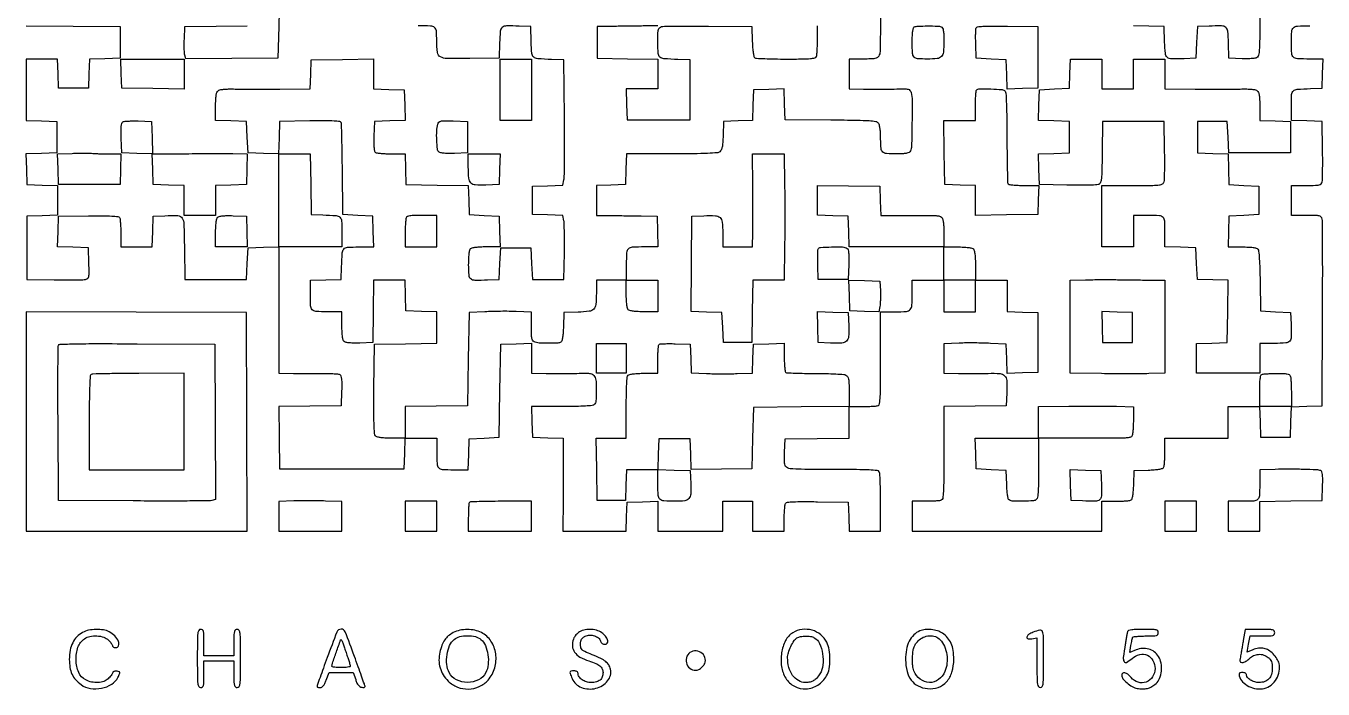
# Model space of a CAD drawing. Extents: x 156 to 936, y 95 to 969.
# Drawn here: x 156 to 936, y 95 to 494 of the extents above; entities that cross this region are included whole.
import ezdxf

# ---------------------------------------------------------------- set-up
doc = ezdxf.new("R2010")
doc.units = 0

msp = doc.modelspace()

# ---------------------------------------------------------------- linework, layer by layer
for points in [[(308.5, 512.5), (308, 493.5), (307.5, 474.5), (279.751893, 474.318367), (252.003786, 474.136734), (251.453275, 476.330144, -0.046914), (251.256219, 477.615312, -0.008094), (251.152196, 480.078905, -0.008746), (251.127445, 482.98405, -0.007721), (251.201382, 486.011777), (251.5, 493.5), (270.287232, 493.772202), (289.074464, 494.044404)], [(669.900168, 505.97429, -0.004097), (669.848569, 492.521778, -0.002446), (669.611588, 478.518059, -0.117939), (668.903628, 475.819928, -0.137339), (667.999885, 474.87735, -0.085956), (666.560998, 474.332516, -0.040652), (664.122326, 474.065109, -0.006989), (659.464816, 474), (651, 474), (651, 465), (651, 456), (659.75, 455.881396, 0.003011), (663.792526, 455.85095, 0.001641), (668.755058, 455.859753, 0.001635), (673.799992, 455.901758, 0.002597), (678.118282, 455.974268, -0.003895), (684.27899, 456.061715, -0.0532), (686.506531, 455.838447, -0.166746), (687.632014, 455.168916, -0.116634), (688.308067, 453.842873, -0.058763), (688.892129, 449.074106, -0.004108), (688.84165, 435.56694, -0.002478), (688.604044, 421.517306, -0.117925), (687.889059, 418.792704, -0.127222), (687.059359, 417.892168, -0.087347), (685.773263, 417.349961, -0.046247), (683.689277, 417.072629, -0.009968), (680.046604, 417, -0.013074), (673.460345, 417.172245, -0.169996), (671.226176, 418.08817, -0.195477), (670.210121, 420.144773, -0.018199), (670, 425.915859, 0.013154), (669.914836, 429.152471, 0.019951), (669.654776, 431.955621, 0.020854), (669.265429, 434.169225, 0.106106), (668.75, 435.301354, 0.193788), (667.164915, 436.271684, 0.024772), (663.119365, 436.746979, 0.012982), (655.952695, 437.044227, 0.001532), (640, 437.242484), (612.5, 437.5), (612.211984, 446.787023), (611.923969, 456.074046), (602.711984, 455.787023), (593.5, 455.5), (593.212982, 446.288393), (592.925964, 437.076786), (584.212982, 436.788393), (575.5, 436.5), (575.221755, 428, -0.00875), (575.006677, 423.721132, -0.032211), (574.649967, 421.036999, -0.053256), (574.105996, 419.29658, -0.129939), (573.280626, 418.25, -0.14319), (571.586902, 417.612197, -0.008131), (565.948995, 417.276703, -0.008542), (557.64108, 417.059886, -0.002252), (544.346396, 417), (517.075052, 417), (516.787526, 407.75), (516.5, 398.5), (507.75, 398.211067), (499, 397.922134), (499, 388.961067), (499, 380), (507.75, 379.893608, -0.000248), (511.784503, 379.842549, -0.000137), (516.720312, 379.776284, -0.000136), (521.727313, 379.706331, -0.000218), (526, 379.643608), (535.5, 379.5), (535.787526, 370.25), (536.075052, 361), (528.119313, 361, 0.011676), (520.578687, 360.823888, 0.180709), (518.23551, 359.821417, 0.191194), (517.190859, 357.550484, 0.01333), (517, 350.393011), (517, 341), (508, 341), (499, 341), (499, 333.19113, -0.021393), (498.710893, 326.437187, -0.172022), (497.445101, 323.649791, -0.172829), (494.709314, 322.289094, -0.021639), (488, 321.778245), (479.5, 321.5), (479.206033, 313.031844, -0.010674), (479.005667, 309.460658, -0.020911), (478.666992, 306.63313, -0.02067), (478.236162, 304.533237, -0.192561), (477.706033, 303.797157, -0.129551), (475.866154, 303.210824, -0.010011), (470.644524, 303.049855, -0.013912), (465.431055, 303.138633, -0.0543), (462.25, 303.630286, -0.119278), (460.998475, 304.312812, -0.151027), (460.330915, 305.440995, -0.053747), (460.053651, 307.610286, -0.004933), (460, 313.048011), (460, 321.86276), (450.75, 322.18138, 0.007), (446.521873, 322.267784, 0.004027), (441.426563, 322.25953, 0.004022), (436.307538, 322.168824, 0.006705), (432, 322), (422.5, 321.5), (422, 293.5), (421.5, 265.5), (402.75, 265.227935), (384, 264.955869), (384, 255.477935), (384, 246), (375.622445, 246, -0.009554), (371.708501, 246.074796, -0.026259), (368.95873, 246.324946, -0.035916), (367.069838, 246.73749, -0.148896), (366.105871, 247.372433, -0.1611), (365.549043, 248.794261, -0.005735), (365.297182, 254.738848, -0.007785), (365.169553, 263.077829, -0.002413), (365.233426, 275.622433), (365.5, 302.5), (384.25, 302.772065), (403, 303.044131), (403, 312.484539), (403, 321.924948), (393.75, 322.212474), (384.5, 322.5), (384.212474, 331.75), (383.924948, 341), (374.484539, 341), (365.044131, 341), (364.772065, 322.25), (364.5, 303.5), (356.655204, 303.206229, -0.01153), (353.264652, 303.157498, -0.021342), (350.514748, 303.298867, -0.023545), (348.431833, 303.594776, -0.126804), (347.405204, 304.078674, -0.145524), (346.748928, 305.060853, -0.03848), (346.326735, 306.921657, -0.027148), (346.0746, 309.657348, -0.009406), (346, 313.622445), (346, 322), (337.106989, 322, -0.014732), (330.350994, 322.199102, -0.19511), (328.143776, 323.249844, -0.175559), (327.171283, 325.592092, -0.011491), (327, 333.044262), (327, 340.924948), (336.25, 341.212474), (345.5, 341.5), (345.75303, 349, -0.00842), (346.176507, 357.367945, -0.161913), (347.149792, 359.746245, -0.20356), (349.28527, 360.803416, -0.014513), (356.056578, 361), (365.075052, 361), (364.787526, 370.25), (364.5, 379.5), (355.5, 380), (346.5, 380.5), (346.247833, 407.5, 0.001603), (346.116847, 417.940755, 0.002492), (345.930169, 426.94259, 0.000725), (345.71762, 434.763991, 0.082361), (345.520528, 435.772646, 0.281055), (344.685442, 436.428156, 0.016062), (341.287908, 436.719045, 0.014005), (335.961481, 436.853729, 0.003048), (326.772695, 436.772646), (308.5, 436.5), (308.213341, 426.712959), (307.926682, 416.925919), (298.713341, 417.212959), (289.5, 417.5), (289, 427), (288.5, 436.5), (279.25, 436.787526), (270, 437.075052), (270, 445.415081, -0.009183), (270.074326, 449.461633, -0.02907), (270.330886, 452.158273, -0.04395), (270.773872, 453.962049, -0.138222), (271.47458, 454.978903, -0.125079), (272.589189, 455.508902, -0.024523), (274.802749, 455.834299, -0.020936), (277.814653, 456.000288, -0.00977), (281.72458, 455.975462, 0.004257), (286.301131, 455.895935, 0.001277), (293.271721, 455.851957, 0.00128), (301.095254, 455.8426, 0.001387), (308.711067, 455.874114), (326.922134, 456), (327.211067, 464.75), (327.5, 473.5), (346.25, 473.772065), (365, 474.044131), (365, 465.059591), (365, 456.075052), (374.25, 455.787526), (383.5, 455.5), (383.787023, 446.288016), (384.074046, 437.076031), (374.787023, 436.788016), (365.5, 436.5), (365.208654, 427.58457, 0.007874), (365.136581, 423.325344, 0.025891), (365.278743, 420.518036, 0.03736), (365.608404, 418.675579, 0.190691), (366.208654, 417.849883, 0.110303), (367.105622, 417.526902, 0.00958), (369.533081, 417.266784, 0.012233), (372.472868, 417.080964, 0.009199), (375.712474, 417.015313), (383.924948, 417), (384.212474, 407.75), (384.5, 398.5), (403.211387, 398.228077), (421.922774, 397.956153), (422.211387, 389.228077), (422.5, 380.5), (431.5, 380), (440.5, 379.5), (440.787526, 370.25), (441.075052, 361), (432.737526, 361, 0.01101), (429.190499, 360.921884, 0.020283), (426.315021, 360.678036, 0.021051), (424.141321, 360.311042, 0.145015), (423.2, 359.8, 0.144765), (422.689713, 358.86117, 0.021112), (422.322455, 356.697258, 0.020356), (422.078287, 353.838136, 0.011122), (422, 350.319052, 0.019851), (422.245842, 344.129415, 0.208391), (423.41302, 341.942745, 0.16774), (425.947407, 341.054179, 0.01198), (433.520917, 341.199088), (440.5, 341.5), (441, 351), (441.5, 360.5), (450.5, 360.5), (459.5, 360.5), (460, 351), (460.5, 341.5), (470, 341.5), (479.5, 341.5), (479.762045, 357.5, 0.003464), (479.822157, 363.862036, 0.004382), (479.785431, 369.743813, 0.003486), (479.677109, 374.671207, 0.035192), (479.473677, 376.712982), (478.923263, 379.925964), (469.711632, 380.212982), (460.5, 380.5), (460.5, 389), (460.5, 397.5), (469.711632, 397.787018), (478.923263, 398.074036), (479.505226, 401.287018, 0.041731), (479.729252, 403.619008, 0.001178), (479.829995, 413.690562, 0.002395), (479.863852, 425.54778, 0.001644), (479.793595, 439), (479.5, 473.5), (472, 473.75303, -0.008759), (463.707095, 474.178354, -0.161813), (461.306759, 475.163917, -0.19589), (460.195412, 477.333109, -0.013873), (459.787398, 484.259666), (459.5, 493.5), (452.520917, 493.800912, 0.012739), (444.942653, 493.934395, 0.177046), (442.421808, 492.990355, 0.194277), (441.223546, 490.678762, 0.015844), (440.787398, 483.740334), (440.5, 474.5), (423, 474.287243, -0.005779), (409.186105, 474.278978, -0.121607), (405.229471, 475.30187, -0.243342), (403.432816, 477.937201, -0.030252), (403, 485.084141, 0.01951), (402.773137, 490.895929, 0.206684), (401.690729, 492.946625, 0.160069), (399.3113, 493.842426, 0.010656), (391.918213, 494)], [(897.955938, 499.590857, -0.003363), (898, 493.040657, -0.00346), (897.940363, 484.422829, -0.01606), (897.711725, 479.451262, -0.023285), (897.321155, 476.333764, -0.178582), (896.594796, 475.078674, -0.126804), (895.568167, 474.594776, -0.023545), (893.485252, 474.298867, -0.021342), (890.735348, 474.157498, -0.01153), (887.344796, 474.206229), (879.5, 474.5), (879.212602, 483.740334, 0.015844), (878.776454, 490.678762, 0.194277), (877.578192, 492.990355, 0.177046), (875.057347, 493.934395, 0.012739), (867.479083, 493.800912), (860.5, 493.5), (860, 484), (859.5, 474.5), (852.520917, 474.199088, -0.012739), (844.942653, 474.065605, -0.177046), (842.421808, 475.009645, -0.194277), (841.223546, 477.321238, -0.015844), (840.787398, 484.259666), (840.5, 493.5), (831.25, 493.787526), (822, 494.075052)], [(155.968906, 494.031199), (184.234453, 493.7656), (212.5, 493.5), (212.5, 484), (212.5, 474.5), (203.288393, 474.212982), (194.076786, 473.925964), (193.788393, 465.212982), (193.5, 456.5), (184.5, 456.5), (175.5, 456.5), (175.211067, 465.25), (174.922134, 474), (165.461067, 474), (156, 474), (156, 455.537526), (156, 437.075052), (165.25, 436.787526), (174.5, 436.5), (174.5, 427), (174.5, 417.5), (165.212977, 417.211984), (155.925954, 416.923969), (156.212977, 407.711984), (156.5, 398.5), (165.75, 398.212474), (175, 397.924948), (175, 389), (175, 380.075052), (165.75, 379.787526), (156.5, 379.5), (156.5, 360.5), (156.5, 341.5), (173, 341.233386, 0.003267), (179.486999, 341.170954, 0.004477), (185.324975, 341.205181, 0.002936), (190.219748, 341.30646, 0.051887), (191.78715, 341.511762, 0.118397), (193.070995, 342.163295, 0.167412), (193.7179, 343.257993, 0.054191), (193.921037, 345.419345, 0.004141), (193.78715, 351.278376), (193.5, 360.5), (184.212977, 360.788016), (174.925954, 361.076031), (175.212977, 370.288016), (175.5, 379.5), (193.471635, 379.700404, -0.00349), (202.066851, 379.736243, -0.012629), (207.535465, 379.582705, -0.012092), (211.243763, 379.294705, -0.229632), (212.206323, 378.700404, -0.112816), (212.507761, 377.852426, -0.008672), (212.749726, 375.429181, -0.011541), (212.923184, 372.497473, -0.00854), (212.984687, 369.25), (213, 361), (222.462474, 361), (231.924948, 361), (232.212474, 370.25), (232.5, 379.5), (239.479083, 379.800912, -0.020449), (247.375868, 379.818265, -0.253026), (249.874462, 378.339682, -0.128108), (250.893739, 374.873171, -0.004158), (251.227984, 360.236474), (251.5, 341.5), (270, 341.5), (288.5, 341.5), (289, 351), (289.5, 360.5), (298.75, 360.787526), (308, 361.075052), (308, 323.037526), (308, 285), (316.75, 284.877856, 0.002545), (320.750441, 284.842374, 0.001461), (325.573438, 284.838237, 0.00146), (330.420176, 284.862393, 0.002435), (334.5, 284.914506, -0.009201), (338.041398, 284.911813, -0.012489), (341.235583, 284.770733, -0.009454), (343.871408, 284.538117, -0.12225), (344.791346, 284.20208, -0.184206), (345.390058, 283.350816, -0.036716), (345.719975, 281.487313, -0.025673), (345.862563, 278.665782, -0.007957), (345.791346, 274.41543), (345.5, 265.5), (326.728016, 265.227854), (307.956032, 264.955708), (308.228016, 246.227854), (308.5, 227.5), (346, 227.5), (383.5, 227.5), (383.787526, 236.75), (384.075052, 246), (393.537526, 246), (403, 246), (403, 238.081787, 0.011384), (403.170318, 230.602344, 0.174757), (404.139748, 228.254332, 0.195866), (406.341871, 227.20038, 0.014889), (413.069463, 227), (421.924948, 227), (422.212474, 236.25), (422.5, 245.5), (431.5, 246), (440.5, 246.5), (441, 274.5), (441.5, 302.5), (450.75, 302.787526), (460, 303.075052), (460, 294.037526), (460, 285), (468.75, 284.881396, 0.003027), (472.795634, 284.851055, 0.001644), (477.768566, 284.860216, 0.001637), (482.828258, 284.902736, 0.002591), (487.164267, 284.975847, -0.004947), (492.91022, 285.045651, -0.042418), (495.470048, 284.8339, -0.105963), (496.919805, 284.25744, -0.123067), (497.914267, 283.160193, -0.105733), (498.791865, 280.116446, -0.019195), (498.978899, 274.208462, -0.015801), (498.751825, 268.288247, -0.180798), (497.8, 266.2, -0.171775), (496.578973, 265.617435, -0.0109), (492.562402, 265.28272, -0.01162), (486.814006, 265.06357, -0.003717), (478.262474, 265), (459.924948, 265), (460.212474, 255.75), (460.5, 246.5), (469.75, 246.212474), (479, 245.924948), (479.104921, 237.212474, -0.002637), (479.136096, 232.606405, -0.000738), (479.136226, 225.404602, -0.000744), (479.112224, 217.258948, -0.000783), (479.064156, 209.25), (478.91847, 190), (497.920302, 190), (516.922134, 190), (517.211067, 198.75), (517.5, 207.5), (526.75, 207.787526), (536, 208.075052), (536, 199.037526), (536, 190), (555.5, 190), (575, 190), (575, 199), (575, 208), (584, 208), (593, 208), (593, 199), (593, 190), (602.5, 190), (612, 190), (612.015313, 197.75, -0.009606), (612.080176, 200.811093, -0.012651), (612.263497, 203.597452, -0.010132), (612.520454, 205.897394, -0.108925), (612.838694, 206.773242, -0.226527), (613.873481, 207.421641, -0.01557), (617.410177, 207.716146, -0.013555), (622.874845, 207.85189, -0.003139), (632.073381, 207.773242), (650.5, 207.5), (650.788933, 198.75), (651.077866, 190), (660.538933, 190), (670, 190), (669.984687, 207.25, 0.004518), (669.918139, 213.955863, 0.006728), (669.727958, 219.820652, 0.003257), (669.467952, 224.779363, 0.127227), (669.132219, 225.820305, 0.23355), (667.964269, 226.531301, 0.01043), (663.115111, 226.857158, 0.010182), (655.564957, 227.052566, 0.002031), (642.078391, 227.072125, -0.002936), (630.826727, 227.108806, -0.006459), (622.227037, 227.298459, -0.004145), (615.588313, 227.585814, -0.110408), (613.891327, 228.05816, -0.116988), (612.848096, 228.981137, -0.108872), (612.296297, 230.298453, -0.047384), (612.103737, 232.555997, -0.006429), (612.210468, 237.306341), (612.5, 245.5), (631.75, 245.771593), (651, 246.043186), (651, 255.521593), (651, 265), (658.918213, 265, 0.00705), (662.066073, 265.044385, 0.008902), (664.9751, 265.178303, 0.007317), (667.400281, 265.368926, 0.06844), (668.418213, 265.606989, 0.273), (669.33094, 266.7558, 0.020733), (669.730382, 270.864913, 0.01238), (669.952559, 278.102837, 0.001482), (670, 294.106989), (670, 322), (678.883369, 322, 0.016759), (685.553316, 322.223622, 0.201044), (687.807493, 323.351215, 0.167696), (688.798822, 325.848592, 0.010923), (688.986345, 333.75), (689, 341), (698.5, 341), (708, 341), (708, 331.5), (708, 322), (717.5, 322), (727, 322), (727, 331.5), (727, 341), (736.5, 341), (746, 341), (746, 331.537526), (746, 322.075052), (755.25, 321.787526), (764.5, 321.5), (764.5, 303.5), (764.5, 285.5), (755.289473, 285.212997), (746.078945, 284.925993), (745.789473, 293.712997), (745.5, 302.5), (736, 303, 0.006938), (731.692458, 303.166817, 0.004162), (726.573437, 303.251332, 0.004166), (721.478137, 303.250578, 0.007241), (717.25, 303.15347), (708, 302.806941), (708, 293.90347), (708, 285), (716.75, 284.877856, 0.003081), (720.761632, 284.846577, 0.001745), (725.621493, 284.855586, 0.001741), (730.520626, 284.898823, 0.002865), (734.663595, 284.973564, -0.021345), (741.781619, 284.838912, -0.189825), (744.56881, 283.537683, -0.181798), (745.785214, 280.653825, -0.019299), (745.79184, 273.237562), (745.5, 265.5), (726.75, 265.227935), (708, 264.955869), (708, 237.084924, -0.001484), (707.952553, 221.093957, -0.012389), (707.730367, 213.86142, -0.020757), (707.33086, 209.755534, -0.272963), (706.418213, 208.606989, -0.06844), (705.400281, 208.368926, -0.007317), (702.9751, 208.178303, -0.008902), (700.066073, 208.044385, -0.00705), (696.918213, 208), (689, 208), (689, 199), (689, 190), (746, 190), (803, 190), (803, 199), (803, 208), (811.25, 208.015313, 0.008579), (814.497876, 208.077072, 0.011582), (817.430835, 208.251296, 0.008725), (819.854929, 208.494381, 0.112667), (820.706033, 208.797157, 0.192561), (821.236162, 209.533237, 0.02067), (821.666992, 211.63313, 0.020911), (822.005667, 214.460658, 0.010674), (822.206033, 218.031844), (822.5, 226.5), (830.968156, 226.793967, 0.010674), (834.539342, 226.994333, 0.020911), (837.36687, 227.333008, 0.02067), (839.466763, 227.763838, 0.192561), (840.202843, 228.293967, 0.112667), (840.505619, 229.145071, 0.008725), (840.748704, 231.569165, 0.011582), (840.922928, 234.502124, 0.008579), (840.984687, 237.75), (841, 246), (860, 246), (879, 246), (879, 255.5), (879, 265), (888.462474, 265), (897.924948, 265), (898.212474, 255.75), (898.5, 246.5), (907.5, 246.5), (916.5, 246.5), (916.787036, 255.712964), (917.074071, 264.925929), (926.287036, 265.212964), (935.5, 265.5), (935.776118, 320.5, 0.000946), (935.842591, 341.744487, 0.001484), (935.810983, 360.004687, 0.000367), (935.724204, 375.978155, 0.057952), (935.507066, 377.75, 0.122612), (934.851516, 379.003912, 0.154493), (933.732866, 379.672192, 0.053324), (931.54856, 379.947535, 0.004712), (925.980948, 380), (917, 380), (917, 389), (917, 398), (925.980948, 398, 0.004723), (931.546285, 398.052569, 0.05326), (933.733241, 398.32806, 0.153853), (934.855448, 398.996239, 0.122337), (935.516124, 400.25, 0.054093), (935.724896, 401.805286, 0.002845), (935.823778, 406.832812, 0.00446), (935.854068, 412.824029, 0.003227), (935.785177, 419.5), (935.5, 436.5), (926.25, 436.787526), (917, 437.075052), (917, 446.018474, -0.014194), (917.190094, 452.713321, -0.199365), (918.215838, 454.834916, -0.165063), (920.527107, 455.811311, -0.009054), (928.5, 456.245668), (935.5, 456.5), (935.788933, 465.25), (936.077866, 474), (928.12072, 474, -0.011255), (920.614992, 474.168976, -0.173553), (918.260316, 475.133305, -0.196937), (917.202336, 477.326211, -0.015155), (917, 484, -0.015139), (917.202091, 490.673146, -0.196758), (918.259008, 492.866152, -0.173711), (920.611431, 493.830791, -0.011291), (928.103853, 494)], [(536, 494), (527.25, 493.893608, 0.000248), (523.215497, 493.842549, 0.000137), (518.279688, 493.776284, 0.000136), (513.272687, 493.706331, 0.000218), (509, 493.643608), (499.5, 493.5), (499.5, 484), (499.5, 474.5), (517.75, 474.227441), (536, 473.954883), (536, 464.977441), (536, 456), (526.462474, 456), (516.924948, 456), (517.212474, 446.75), (517.5, 437.5), (536.5, 437.5), (555.5, 437.5), (555.5, 455.5), (555.5, 473.5), (548, 473.75303, -0.008392), (539.636001, 474.175847, -0.161243), (537.256212, 475.145813, -0.204075), (536.197753, 477.274611, -0.014699), (536, 484, -0.004734), (536.052579, 489.553122, -0.053385), (536.328113, 491.735229, -0.15421), (536.996323, 492.854329, -0.122279), (538.25, 493.512042, -0.056207), (539.906145, 493.724368, -0.001423), (547.476562, 493.818011, -0.003026), (556.374192, 493.848897, -0.002057), (566.5, 493.781094), (592.5, 493.5), (592.792098, 484.532999, 0.009786), (592.991711, 480.707636, 0.020298), (593.326695, 477.737125, 0.020215), (593.75425, 475.552989, 0.195149), (594.292098, 474.798312, 0.129167), (595.258093, 474.489685, 0.002704), (600.327813, 474.251635, 0.006108), (606.294349, 474.076782, 0.004054), (613.143011, 474.015313, 0.002601), (623.032352, 474.058175, 0.019024), (627.762807, 474.283422, 0.038231), (630.408688, 474.715975, 0.246285), (631.393011, 475.581787, 0.069754), (631.631434, 476.613421, 0.006804), (631.821697, 479.171775, 0.008515), (631.955643, 482.242372, 0.006641), (632, 485.581787), (632, 494)]]:
    msp.add_lwpolyline(points, format="xyb")
for points in [[(706.418213, 493.393011, -0.187357), (707.210871, 492.673841, -0.072351), (707.684529, 491.240199, -0.036286), (707.935508, 488.790701, -0.007391), (708, 484.428195, -0.021007), (707.734816, 478.11911, -0.169857), (706.569753, 475.513823, -0.180922), (704.073611, 474.290121, -0.024464), (698.147529, 474, -0.017119), (692.19278, 474.203943, -0.192993), (690.10565, 475.211547, -0.173357), (689.175063, 477.434699, -0.013282), (689, 484.023655, -0.008406), (689.0681, 488.073816, -0.024951), (689.299786, 490.841487, -0.032381), (689.66943, 492.682516, -0.2353), (690.25, 493.337719, -0.087965), (692.448695, 493.801874, -0.007288), (698.311475, 493.907393, -0.007415), (704.167873, 493.84057, -0.085248)], [(764.5, 475), (764.5, 456.5), (755.289473, 456.212997), (746.078945, 455.925993), (745.789473, 464.712997), (745.5, 473.5), (736.5, 474), (727.5, 474.5), (727.206869, 482.916411, -0.006227), (727.132565, 486.238905, -0.00829), (727.152723, 489.258895, -0.006138), (727.24217, 491.775272, -0.079819), (727.434174, 492.689057, -0.271907), (728.328954, 493.402932, -0.021213), (731.49394, 493.720537, -0.015289), (736.684364, 493.860811, -0.002841), (746.227305, 493.772646), (764.5, 493.5)], [(803, 465), (803, 456), (812.5, 456), (822, 456), (822, 465), (822, 474), (831.5, 474), (841, 474), (841, 465), (841, 456), (859.25, 455.874114, 0.001384), (866.88072, 455.8426, 0.001278), (874.716842, 455.851957, 0.001275), (881.696756, 455.895928, 0.00426), (886.27542, 455.975462, -0.00977), (890.185347, 456.000288, -0.020936), (893.197251, 455.834299, -0.024523), (895.410811, 455.508902, -0.125079), (896.52542, 454.978903, -0.138222), (897.226128, 453.962049, -0.04395), (897.669114, 452.158273, -0.02907), (897.925674, 449.461633, -0.009183), (898, 445.415081), (898, 437.075052), (907.25, 436.787526), (916.5, 436.5), (916.5, 427), (916.5, 417.5), (898, 417.5), (879.5, 417.5), (879, 427), (878.5, 436.5), (869.5, 436.5), (860.5, 436.5), (860.5, 427), (860.5, 417.5), (869.712964, 417.212964), (878.925929, 416.925929), (879.212964, 407.712964), (879.5, 398.5), (888.5, 398), (897.5, 397.5), (897.5, 389), (897.5, 380.5), (888.5, 380), (879.5, 379.5), (879.212474, 370.25), (878.924948, 361), (887.340029, 361, -0.009724), (891.194287, 360.925039, -0.024846), (893.975643, 360.678033, -0.032057), (895.916721, 360.279807, -0.154111), (896.853763, 359.676204, -0.150078), (897.347971, 358.490107, -0.006421), (897.732439, 353.9248, -0.009449), (898.041483, 348.018538, -0.004527), (898.226208, 340.426204), (898.5, 322.5), (907.5, 322), (916.5, 321.5), (916.800912, 314.520917, -0.012322), (916.941866, 306.88044, -0.176722), (916.009281, 304.372662, -0.202101), (913.732324, 303.227183, -0.01682), (906.980948, 303), (898, 303), (898, 294), (898, 285), (879, 285), (860, 285), (860, 293.962474), (860, 302.924948), (869.25, 303.212474), (878.5, 303.5), (878.771926, 322.212184), (879.043852, 340.924368), (869.771926, 341.212184), (860.5, 341.5), (860, 351), (859.5, 360.5), (850.25, 360.787526), (841, 361.075052), (841, 368.955738, 0.011491), (840.828717, 376.407908, 0.175559), (839.856224, 378.750156, 0.19511), (837.649006, 379.800898, 0.014732), (830.893011, 380), (822, 380), (822, 370.5), (822, 361), (812.5, 361), (803, 361), (803, 379.5), (803, 398), (821.480948, 398, 0.001626), (833.673597, 398.039653, 0.027795), (837.667801, 398.287934, 0.10864), (839.563522, 398.945937, 0.197188), (840.516124, 400.25, 0.054093), (840.724896, 401.805286, 0.002845), (840.823778, 406.832812, 0.00446), (840.854068, 412.824029, 0.003227), (840.785177, 419.5), (840.5, 436.5), (822, 436.5), (803.5, 436.5), (803.227984, 417.763526, -0.001671), (803.00939, 405.524709, -0.026934), (802.699859, 401.408472, -0.101329), (802.024713, 399.44304, -0.201755), (800.727984, 398.478011, -0.054003), (799.193235, 398.271561, -0.002936), (794.307595, 398.17412, -0.004544), (788.482771, 398.145095, -0.003299), (782, 398.214485), (765.5, 398.5), (765.212977, 407.711984), (764.925954, 416.923969), (774.212977, 417.211984), (783.5, 417.5), (783.5, 427), (783.5, 436.5), (774.212977, 436.788016), (764.925954, 437.076031), (765.212977, 446.288016), (765.5, 455.5), (774.5, 456), (783.5, 456.5), (783.788933, 465.25), (784.077866, 474), (793.538933, 474), (803, 474)], [(744.823282, 454.712932, -0.160838), (745.322133, 453.441059, -0.003716), (745.632471, 446.8989, -0.006761), (745.859053, 438.333329, -0.002714), (745.946891, 426.615557, 0.001939), (746.008393, 416.273196, 0.003075), (746.149913, 407.415631, 0.000723), (746.33259, 399.667262, 0.132914), (746.560181, 398.902625, 0.225571), (747.11562, 398.543852, 0.008859), (749.592015, 398.265146, 0.014201), (752.616296, 398.065387, 0.009389), (756.09795, 398), (765.077866, 398), (764.788933, 389.25), (764.5, 380.5), (745.75, 380.227935), (727, 379.955869), (727, 388.940409), (727, 397.924948), (717.75, 398.212474), (708.5, 398.5), (708.228407, 417.75), (707.956814, 437), (717.478407, 437), (727, 437), (727, 445.833333, -0.007039), (727.048334, 449.266524, -0.010477), (727.195833, 452.267708, -0.005871), (727.400808, 454.76784, -0.174709), (727.666667, 455.333333, -0.197884), (729.543542, 456.115116, -0.010026), (736.298913, 456.006387, -0.009889), (743.051415, 455.628382, -0.203328)], [(421.5, 427), (421.5, 417.5), (413.655204, 417.206229, -0.01153), (410.264652, 417.157498, -0.021342), (407.514748, 417.298867, -0.023545), (405.431833, 417.594776, -0.126804), (404.405204, 418.078674, -0.194107), (403.439925, 419.868396, -0.016355), (403.020493, 425.202308, -0.022519), (403.016409, 430.743702, -0.054415), (403.639985, 434.78709, -0.110763), (404.30988, 436.066437, -0.165116), (405.383551, 436.710791, -0.057007), (407.450552, 436.916833, -0.004686), (412.876331, 436.78709), (421.5, 436.5)], [(231.786519, 426.724571), (232.073037, 416.949142), (251.786519, 417.081529, -0.000744), (259.97841, 417.124356, -0.000712), (268.290501, 417.143609, -0.000705), (275.626217, 417.139816, -0.002561), (280.287526, 417.106959), (289.075052, 417), (288.787526, 407.75), (288.5, 398.5), (279.25, 398.212474), (270, 397.924948), (270, 388.962474), (270, 380), (260.5, 380), (251, 380), (251, 388.962474), (251, 397.924948), (241.75, 398.212474), (232.5, 398.5), (232.212964, 407.712964), (231.925929, 416.925929), (222.712964, 417.212964), (213.5, 417.5), (213.208654, 426.41543, -0.007907), (213.136929, 430.671034, -0.025802), (213.279264, 433.484125, -0.037095), (213.609026, 435.335147, -0.188025), (214.208654, 436.171233, -0.118243), (215.102893, 436.489093, -0.010825), (217.470667, 436.689604, -0.013517), (220.341797, 436.792435, -0.010183), (223.5, 436.755803), (231.5, 436.5)], [(205.662526, 417), (213.075052, 417), (212.787526, 407.75), (212.5, 398.5), (194, 398.5), (175.5, 398.5), (175.212997, 407.710527), (174.925993, 416.921055), (183.712997, 417.287628, -0.004583), (187.28793, 417.403954, -0.004994), (190.763349, 417.450435, -0.004698), (193.738462, 417.432552, -0.024475), (195.375, 417.327101, 0.01648), (196.949077, 417.200383, 0.003897), (199.582898, 417.096086, 0.004007), (202.613786, 417.024022, 0.00394)], [(327.227441, 398.75), (327.5, 380.5), (334.5, 380.245668, -0.009074), (342.47539, 379.810854, -0.165509), (344.785755, 378.832254, -0.199016), (345.810651, 376.706186, -0.014075), (346, 369.980948), (346, 361), (327, 361), (308, 361), (308, 389), (308, 417), (317.477441, 417), (326.954883, 417)], [(440.787526, 407.75), (440.5, 398.5), (432.520365, 398.203802, -0.024754), (426.179672, 398.2824, -0.188489), (423.521953, 399.515788, -0.172538), (422.277182, 402.288424, -0.02007), (422, 409.19113), (422, 417), (431.537526, 417), (441.075052, 417)], [(612.227935, 398.75, -0.002482), (612.311567, 390.339509, -0.001369), (612.334609, 380.059375, -0.001365), (612.300968, 369.63684, -0.002193), (612.209033, 360.75), (611.918065, 341), (602.481098, 341), (593.044131, 341), (592.772065, 322.25), (592.5, 303.5), (584, 303.5), (575.5, 303.5), (575, 312.5), (574.5, 321.5), (565.234727, 321.787728), (555.969453, 322.075456), (556.234727, 350.787728), (556.5, 379.5), (563.734468, 379.793496, -0.020779), (570.581767, 379.786611, -0.176675), (573.376493, 378.630306, -0.185863), (574.694661, 375.977918, -0.023427), (575, 369.464816), (575, 361), (584, 361), (593, 361), (593.092739, 369.75, 0.002168), (593.121685, 374.371542, 0.00061), (593.126798, 381.584375, 0.000615), (593.112617, 389.738298, 0.000648), (593.078456, 397.75), (592.971434, 417), (602.463652, 417), (611.955869, 417)], [(669.788933, 388.75), (670.077866, 380), (679.288933, 379.870157, 0.003052), (683.416999, 379.837167, 0.001939), (688.224707, 379.846738, 0.001947), (692.943468, 379.892807, 0.003608), (696.773899, 379.972767, -0.010616), (700.438923, 379.997894, -0.021773), (703.305616, 379.831682, -0.025449), (705.431009, 379.505367, -0.122988), (706.523899, 378.980166, -0.138286), (707.226118, 377.960844, -0.044001), (707.669393, 376.153143, -0.029027), (707.925823, 373.447304, -0.009112), (708, 369.377555), (708, 361), (716.3, 361, -0.011084), (719.828493, 360.92177, -0.020332), (722.693122, 360.677711, -0.021091), (724.860329, 360.310542, -0.144849), (725.8, 359.8, -0.147006), (726.316915, 358.838945, -0.020534), (726.681818, 356.584848, -0.019692), (726.923212, 353.57572, -0.010168), (727, 349.8), (727, 341), (717.5, 341), (708, 341), (708, 351), (708, 361), (679.537526, 361), (651.075052, 361), (650.787526, 370.25), (650.5, 379.5), (641.25, 379.787526), (632, 380.075052), (632, 389.059591), (632, 398.044131), (650.75, 397.772065), (669.5, 397.5)], [(288.787526, 370.25), (289.075052, 361), (279.537526, 361), (270, 361), (270, 369.3, -0.010869), (270.078193, 372.896692, -0.021373), (270.324495, 375.746533, -0.023516), (270.70151, 377.866807, -0.141534), (271.236619, 378.836619, -0.141627), (272.215618, 379.376564, -0.030081), (274.156875, 379.694801, -0.024175), (276.863904, 379.841129, -0.010354), (280.486619, 379.786619), (288.5, 379.5)], [(384.606989, 378.418213, 0.06844), (384.368926, 377.400281, 0.007317), (384.178303, 374.9751, 0.008902), (384.044385, 372.066073, 0.00705), (384, 368.918213), (384, 361), (393.5, 361), (403, 361), (403, 370.5), (403, 380), (394.106989, 380, 0.00673), (389.428287, 379.937024, 0.034532), (386.845898, 379.688469, 0.06988), (385.346128, 379.217093, 0.192406)], [(649.791346, 360.150117, -0.190691), (650.391596, 359.324421, -0.03736), (650.721257, 357.481964, -0.025891), (650.863419, 354.674656, -0.007874), (650.791346, 350.41543), (650.5, 341.5), (641.5, 341.5), (632.5, 341.5), (632.206869, 349.916411, -0.006125), (632.131923, 353.23728, -0.008183), (632.150171, 356.252242, -0.006003), (632.236697, 358.764851, -0.080166), (632.425484, 359.666411, -0.29114), (633.791177, 360.678504, -0.010827), (640.480552, 361.009896, -0.015086), (647.050755, 360.994635, -0.134007)], [(536, 331.5), (536, 322), (527.7, 322, -0.011084), (524.171507, 322.07823, -0.020332), (521.306878, 322.322289, -0.021091), (519.139671, 322.689458, -0.144849), (518.2, 323.2, -0.144849), (517.689458, 324.139671, -0.021091), (517.322289, 326.306878, -0.020332), (517.07823, 329.171507, -0.011084), (517, 332.7), (517, 341), (526.5, 341), (536, 341)], [(669.810818, 334.5, -0.011303), (669.884835, 331.961733, -0.009776), (669.850179, 329.296601, -0.009883), (669.72375, 326.882321, -0.028085), (669.508344, 325.211832), (668.895053, 321.923665), (660.197527, 322.211832), (651.5, 322.5), (651.211971, 331.788029), (650.923942, 341.076058), (660.211971, 340.788029), (669.5, 340.5)], [(831.75, 341.063793), (841, 341), (841, 313.036212), (841, 285.072424), (831.25, 284.786212, -0.005573), (826.247186, 284.695144, -0.001813), (818.85625, 284.669796, -0.001807), (810.643566, 284.70109, -0.002035), (802.75, 284.791817), (784, 285.083634), (784, 313.004291), (784, 340.924948), (793.25, 341.212474, -0.004156), (797.51219, 341.309506, -0.002297), (802.720312, 341.360841, -0.002289), (807.999661, 341.364454, -0.003681), (812.5, 341.313793, 0.000868), (817.000323, 341.237811, 0.00054), (822.279688, 341.163546, 0.000542), (827.487862, 341.101549, 0.000981)], [(650.789532, 313.306341, -0.025297), (650.693059, 306.985322, -0.193533), (649.431174, 304.360856, -0.176584), (646.633594, 303.208572, -0.020426), (639.734468, 303.206504), (632.5, 303.5), (632.211971, 312.788029), (631.923942, 322.076058), (641.211971, 321.788029), (650.5, 321.5)], [(269.759875, 255.77153), (270.019749, 209.043061), (267.759875, 208.494001, -0.057675), (266.004934, 208.276836, -0.000538), (252.945088, 208.187752, -0.00181), (237.910959, 208.155786, -0.001169), (220.5, 208.222471), (175.5, 208.5), (175.239372, 254.5, -0.000997), (175.174287, 272.225103, -0.001596), (175.197198, 287.357597, -0.000282), (175.267665, 300.72814, -0.090314), (175.461789, 301.759906, -0.301449), (176.45055, 302.464468, -0.003096), (185.402033, 302.70934, -0.005599), (198.68089, 302.841585, -0.001079), (222.722417, 302.759906), (269.5, 302.5)], [(555.787544, 293.84525), (556.075087, 285.190501), (565.287544, 284.84525, 0.005684), (569.48137, 284.735802, 0.003338), (574.499892, 284.695415, 0.003338), (579.518384, 284.722043, 0.005685), (583.712088, 284.819993), (592.924176, 285.139987), (593.212088, 293.819993), (593.5, 302.5), (602.75, 302.787526), (612, 303.075052), (612, 294.596543, 0.010639), (612.07006, 291.30441, 0.015876), (612.283796, 288.4332, 0.010854), (612.583409, 286.100835, 0.220408), (612.966114, 285.520943, 0.128587), (613.750509, 285.280188, 0.001952), (618.549435, 285.097125, 0.005109), (624.152295, 284.962594, 0.003339), (630.616495, 284.916628, -0.005509), (637.142858, 284.841891, -0.00782), (642.943084, 284.620748, -0.004796), (647.792465, 284.313177, -0.105), (649.150381, 283.919519, -0.137843), (650.118578, 282.989374, -0.087093), (650.67068, 281.512445, -0.039702), (650.936877, 278.977409, -0.006316), (651, 273.980152), (651, 265.030671), (622.25, 264.765335), (593.5, 264.5), (593, 246), (592.5, 227.5), (574.287172, 227.276733), (556.074344, 227.053466), (555.787172, 236.276733), (555.5, 245.5), (546, 245.5), (536.5, 245.5), (536.212959, 236.286659), (535.925919, 227.073318), (545.712959, 226.786659), (555.5, 226.5), (555.796198, 218.520365, -0.023411), (555.736324, 212.354832, -0.167714), (554.623376, 209.638483, -0.185309), (552.13495, 208.33303, -0.029742), (546.55887, 208.013655, -0.013691), (539.594004, 208.22011, -0.178439), (537.258312, 209.235762, -0.188471), (536.206213, 211.500529, -0.01558), (536, 218.116631), (536, 227), (526.537526, 227), (517.075052, 227), (516.787526, 217.75), (516.5, 208.5), (508, 208.5), (499.5, 208.5), (499.227935, 227.25), (498.955869, 246), (507.977935, 246), (517, 246), (517, 264.3, -0.003727), (517.063596, 272.832626, -0.011639), (517.282787, 278.570287, -0.010926), (517.617591, 282.579651, -0.171717), (518.2, 283.8, -0.144849), (519.139671, 284.310542, -0.021091), (521.306878, 284.677711, -0.020332), (524.171507, 284.92177, -0.011084), (527.7, 285), (536, 285), (536, 293.333333, -0.007846), (536.050907, 296.577279, -0.011527), (536.206073, 299.424823, -0.007006), (536.422537, 301.783878, -0.171627), (536.701526, 302.368192, -0.181254), (537.294584, 302.637876, -0.006365), (539.854968, 302.779968, -0.011094), (542.933373, 302.843152, -0.007452), (546.451526, 302.784859), (555.5, 302.5)], [(195.25, 284.337719, 0.286605), (194.579791, 283.416621, 0.006896), (194.265434, 277.906228, 0.008864), (194.055066, 269.647433, 0.001935), (194, 255.416667), (194, 227), (222.5, 227), (251, 227), (251, 256), (251, 285), (223.75, 284.921053, 0.001717), (213.21496, 284.854351, 0.002675), (204.1375, 284.717133, 0.000767), (196.247198, 284.543529, 0.090243)], [(916.393011, 283.418213, -0.069754), (916.631434, 282.386579, -0.006804), (916.821697, 279.828225, -0.008515), (916.955643, 276.757628, -0.006641), (917, 273.418213), (917, 265), (907.5, 265), (898, 265), (898, 274.416667, -0.007664), (898.066885, 278.779825, -0.023674), (898.296577, 281.718794, -0.030487), (898.663429, 283.66522, -0.23943), (899.25, 284.337719, -0.073768), (900.090566, 284.54009, -0.005873), (902.377947, 284.717133, -0.007854), (905.124525, 284.854008, -0.005939), (908.143011, 284.921053, -0.008277), (912.114571, 284.896331, -0.039372), (914.372614, 284.666389, -0.078191), (915.702595, 284.201528, -0.179923)], [(821.984687, 256.683587, -0.009382), (821.918022, 253.453458, -0.012421), (821.72919, 250.518081, -0.00983), (821.46462, 248.094691, -0.109622), (821.136411, 247.186477, -0.187083), (820.304599, 246.572623, -0.036226), (818.437012, 246.206766, -0.025722), (815.616033, 246.010126, -0.008179), (811.401724, 246.00253, 0.002366), (806.74442, 246.048278, 0.000698), (799.607069, 246.07464, 0.000701), (791.581411, 246.081828, 0.000754), (783.75, 246.066053), (765, 246), (765, 228.2, -0.003861), (764.936048, 219.919232, -0.011908), (764.716292, 214.324625, -0.011288), (764.380286, 210.411132, -0.17093), (763.8, 209.2, -0.18012), (761.891815, 208.327222, -0.01204), (755.785559, 208.030954, -0.013795), (749.721506, 208.050287, -0.134654), (747.293967, 208.797157, -0.192561), (746.763838, 209.533237, -0.02067), (746.333008, 211.63313, -0.020911), (745.994333, 214.460658, -0.010674), (745.793967, 218.031844), (745.5, 226.5), (736.5, 227), (727.5, 227.5), (727.212474, 236.75), (726.924948, 246), (745.962474, 246), (765, 246), (765, 255.477935), (765, 264.955869), (783.25, 265.227935, -0.002221), (790.988621, 265.308914, -0.001894), (799.15, 265.327134, -0.001909), (806.574392, 265.287242, -0.005417), (811.75, 265.183587), (822, 264.867173)], [(802.788514, 217.778718, -0.017872), (802.770984, 211.215167, -0.210428), (801.678754, 208.972515, -0.176334), (799.182645, 208.050889, -0.011928), (791.479083, 208.199088), (784.5, 208.5), (784.211971, 217.788029), (783.923942, 227.076058), (793.211971, 226.788029), (802.5, 226.5)], [(907.25, 227.212474), (898, 226.924948), (898, 218.069463, -0.014889), (897.79962, 211.341871, -0.195866), (896.745668, 209.139748, -0.174757), (894.397656, 208.170318, -0.011384), (886.918213, 208), (879, 208), (879, 199), (879, 190), (888.5, 190), (898, 190), (898, 198.977935), (898, 207.955869), (916.75, 208.227935), (935.5, 208.5), (935.789171, 217.266353, 0.007405), (935.866359, 221.515345, 0.027968), (935.726599, 224.17153, 0.044223), (935.397068, 225.823626, 0.248475), (934.789171, 226.447593, 0.067284), (932.225329, 226.90617, 0.003715), (924.064022, 227.193543, 0.006315), (915.257247, 227.326857, 0.008395)], [(317.075991, 208.212474), (308, 207.924948), (308, 198.962474), (308, 190), (327, 190), (346, 190), (346, 198.933587), (346, 207.867173), (336.075991, 208.183587, 0.004663), (331.617069, 208.284142, 0.002926), (326.401087, 208.322593, 0.002936), (321.265615, 208.300245, 0.005361)], [(422.666667, 207.333333, 0.173108), (422.401196, 206.773194, 0.006456), (422.195833, 204.414583, 0.011027), (422.048357, 201.574835, 0.007459), (422, 198.333333), (422, 190), (441, 190), (460, 190), (460, 199), (460, 208), (441.666667, 208, 0.0034), (434.591013, 207.951878, 0.005368), (428.522917, 207.804167, 0.001621), (423.281849, 207.603258, 0.188134)], [(189.984398, 129.145899, 0.079488), (186.536396, 126.537469, 0.077295), (184.035135, 122.960376, 0.068391), (182.527872, 118.402374, 0.045107), (182.01645, 112.897883, 0.040917), (182.406396, 107.990682, 0.069564), (183.620904, 104.064365, 0.073228), (185.810859, 100.758598, 0.050565), (189.135764, 97.731987, 0.122048), (194.667701, 95.428706, 0.086935), (201.407211, 95.575631, 0.089483), (207.519698, 97.972644, 0.142243), (211.265495, 102.108124, 0.008203), (212.294672, 104.311374, 0.14085), (212.4053, 105.092273, 0.288522), (212.024874, 105.543093, 0.0374), (210.741787, 105.84803, 0.057981), (209.877468, 105.884987, 0.068622), (209.07825, 105.714532, 0.080507), (208.462938, 105.372107, 0.146166), (208.134949, 104.904848, -0.065166), (207.821008, 104.258078, -0.017077), (207.153349, 103.315302, -0.017051), (206.312373, 102.28475, -0.016715), (205.397727, 101.306818, -0.113333), (202.828723, 99.697275, -0.069941), (199.314451, 99.00559, -0.064879), (195.45567, 99.295123, -0.068301), (191.871562, 100.566418, -0.174145), (187.699581, 105.056283, -0.093639), (186.050623, 112.530152, -0.091672), (187.234216, 120.235505, -0.157415), (191.116873, 125.369307, -0.104363), (194.387756, 126.763953, -0.06311), (198.605459, 127.055504, -0.063911), (202.688222, 126.292785, -0.11882), (205.545455, 124.545455, -0.01959), (206.485184, 123.529054, -0.023867), (207.278977, 122.50483, -0.023416), (207.853657, 121.59785, -0.130216), (208, 121.045455, 0.184164), (208.152159, 120.646358, 0.090405), (208.5875, 120.307102, 0.070274), (209.234692, 120.077185, 0.0503), (210, 120, 0.318476), (211.655184, 121.173275, 0.186315), (211.576704, 123.713207, 0.094847), (209.379175, 127.006501, 0.079164), (205.988956, 129.505711, 0.080265), (202.519175, 130.644259, 0.044868), (198.074708, 130.943372, 0.044578), (193.589619, 130.440864, 0.072209)], [(259, 113.5, 0.001825), (259.040662, 102.362042, 0.026629), (259.278571, 98.4375, 0.103099), (259.868713, 96.652291, 0.267644), (261, 96, 0.157888), (262.078201, 96.349175, 0.176663), (262.6875, 97.25, 0.055952), (262.948615, 99.198839, 0.005351), (263, 104), (263, 112), (272, 112), (281, 112), (281, 104, 0.005351), (281.051385, 99.198839, 0.055952), (281.3125, 97.25, 0.176663), (281.921799, 96.349175, 0.157888), (283, 96, 0.267644), (284.131287, 96.652291, 0.103099), (284.721429, 98.4375, 0.026629), (284.959338, 102.362042, 0.001825), (285, 113.5, 0.001825), (284.959338, 124.637958, 0.026629), (284.721429, 128.5625, 0.103099), (284.131287, 130.347709, 0.267644), (283, 131, 0.157888), (281.921799, 130.650825, 0.176663), (281.3125, 129.75, 0.055952), (281.051385, 127.801161, 0.005351), (281, 123), (281, 115), (272, 115), (263, 115), (263, 123, 0.005351), (262.948615, 127.801161, 0.055952), (262.6875, 129.75, 0.176663), (262.078201, 130.650825, 0.157888), (261, 131, 0.267644), (259.868713, 130.347709, 0.103099), (259.278571, 128.5625, 0.026629), (259.040662, 124.637958, 0.001825)], [(337.167252, 114.139469, 0.001144), (334.80314, 107.630131, 0.001816), (332.81163, 102.043875, 0.000385), (331.082913, 97.126449, 0.084522), (331, 96.639469, 0.254863), (331.133951, 96.393749, 0.06275), (331.563205, 96.187844, 0.048885), (332.182809, 96.046532, 0.031645), (332.917292, 96, 0.138032), (333.890289, 96.273828, 0.085848), (334.787736, 97.060853, 0.056916), (335.656805, 98.42912, 0.021842), (336.55315, 100.5), (338.271716, 105), (345.552525, 105), (352.833333, 105), (354.244995, 100.75, 0.024606), (355.039327, 98.701373, 0.06578), (355.856835, 97.369373, 0.092414), (356.802744, 96.565085, 0.09408), (357.969084, 96.162004, 0.032816), (358.995395, 96.08021, 0.12795), (359.608674, 96.230679, 0.23242), (359.869013, 96.596157, 0.124053), (359.821011, 97.162004, 0.003597), (359.476394, 98.140363, 0.000079), (357.76749, 102.880401, 0.00018), (355.764868, 108.426152, 0.000121), (353.476964, 114.75, 0.006466), (347.915261, 129.511845, 0.31894), (345.43588, 131.136493, 0.298135), (342.943713, 129.368924, 0.005934)], [(412.899668, 129.008698, 0.053838), (409.965233, 127.02779, 0.067628), (407.768707, 124.594897, 0.060371), (406.131587, 121.440569, 0.033036), (404.875362, 117.262826, 0.0588), (404.351247, 112.454909, 0.068037), (405.015275, 107.899454, 0.067947), (406.878839, 103.684546, 0.058421), (409.885616, 99.87909, 0.103712), (415.443384, 96.248035, 0.0998), (422.070347, 95.089408, 0.100421), (428.594897, 96.589758, 0.106416), (433.865176, 100.499225, 0.110345), (437.858021, 107.795366, 0.104801), (438.467921, 116.240571, 0.109787), (435.624799, 123.899656, 0.131986), (429.939066, 129.031086, 0.06677), (425.951467, 130.43448, 0.051639), (421.364369, 130.903403, 0.051889), (416.804715, 130.422877, 0.069495)], [(429.594285, 124.92175, -0.121975), (432.281328, 121.277299, -0.062281), (433.797185, 115.760872, -0.060837), (433.928855, 109.843049, -0.094775), (432.483073, 104.967267, -0.156712), (428.115922, 100.624035, -0.118489), (421.5, 99.033877, -0.118489), (414.884078, 100.624035, -0.156712), (410.516927, 104.967267, -0.094744), (409.067252, 109.855085, -0.061241), (409.202977, 115.773351, -0.062696), (410.732705, 121.290225, -0.121177), (413.440227, 124.950393, -0.115607), (416.79599, 126.623594, -0.058595), (421.511506, 127.169633, -0.058565), (426.229578, 126.606619, -0.114739)], [(488.856065, 129.483598, 0.05631), (487.770599, 128.724705, 0.036352), (486.695599, 127.628157, 0.036319), (485.789217, 126.38555, 0.055598), (485.214048, 125.184173, 0.098674), (484.613493, 120.882617, 0.140057), (485.880924, 117.25701, 0.112899), (489.1593, 114.31516, 0.050934), (494.5, 112.027355, -0.023142), (498.631901, 110.522751, -0.073119), (501.150242, 109.008141, -0.112609), (502.514292, 107.247221, -0.109131), (503, 105.048376, -0.087103), (502.53982, 102.426833, -0.12964), (501.22119, 100.521462, -0.116075), (499.009246, 99.379826, -0.061414), (495.928571, 99, -0.07314), (493.01026, 99.429187, -0.078773), (490.419426, 100.67834, -0.090781), (488.628088, 102.47739, -0.151694), (488, 104.5, 0.140575), (487.822179, 105.11998, 0.118484), (487.333333, 105.6, 0.088208), (486.543379, 105.90137, 0.04716), (485.5, 106, 0.030102), (483.690886, 105.890984, 0.31686), (483.170251, 105.421222, 0.149047), (483.239111, 104.478309, 0.006741), (484.464011, 101.431892, 0.206619), (490.041734, 96.0502, 0.151186), (498.734896, 95.528769, 0.162444), (505.783833, 99.970355, 0.229576), (507.484618, 107.070032, 0.083673), (506.465915, 109.59731, 0.088899), (504.6911, 111.590727, 0.056171), (501.669531, 113.459061, 0.014806), (496.453143, 115.738415, -0.007688), (492.082142, 117.574731, -0.08025), (490.452547, 118.626755, -0.157477), (489.726608, 119.880083, -0.053201), (489.5, 122.003795, -0.034879), (489.62861, 123.845227, -0.097899), (490.051114, 125.060325, -0.105063), (490.883624, 125.973601, -0.043861), (492.324711, 126.826899, -0.101574), (494.988137, 127.491365, -0.087849), (497.848101, 127.108104, -0.094556), (500.227765, 125.817293, -0.145488), (501.534134, 123.892454, 0.085442), (501.908648, 123.169201, 0.070345), (502.526042, 122.555908, 0.070914), (503.283735, 122.141963, 0.089847), (504.067388, 122, 0.211424), (505.509796, 122.638459, 0.232554), (505.930114, 124.098032, 0.118414), (504.999831, 126.224869, 0.055866), (502.923275, 128.411106, 0.08777), (499.908318, 130.155074, 0.068414), (496.201969, 130.955553, 0.066972), (492.336392, 130.732453, 0.076713)], [(617.181971, 128.96959, 0.138767), (612.814764, 124.258318, 0.079167), (610.401433, 116.820239, 0.075571), (610.361403, 108.616228, 0.102254), (612.895595, 101.66893, 0.132866), (618.172253, 96.723189, 0.137643), (625.14943, 95.197455, 0.131006), (632.165761, 97.513327, 0.115295), (637.5, 103.10453, 0.089944), (639.01082, 107.206444, 0.041987), (639.519302, 112.868029, 0.041741), (639.067401, 118.66578, 0.07356), (637.613683, 123.234237, 0.109753), (634.00319, 127.758287, 0.101582), (628.719202, 130.483284, 0.100595), (622.744252, 130.921137, 0.105424)], [(630.055391, 125.970356, -0.166941), (633.231893, 122.550816, -0.065158), (635.08549, 116.284583, -0.063569), (635.293303, 109.474502, -0.120733), (633.491806, 104.328838, -0.033015), (631.522257, 101.700426, -0.079979), (629.675451, 100.138241, -0.087781), (627.542701, 99.317477, -0.046001), (624.704545, 99.031803, -0.135044), (620.533622, 100.141738, -0.106056), (617.063995, 103.308991, -0.089563), (614.779873, 108.148771, -0.067316), (614.027539, 114, -0.077243), (614.507825, 116.962311, -0.031987), (616.012946, 120.743099, -0.030623), (617.916482, 124.194257, -0.120323), (619.655078, 125.86678, -0.08851), (621.818967, 126.656601, -0.040887), (624.812643, 126.931855, -0.040872), (627.825346, 126.715355, -0.084692)], [(693.5, 130.045972, 0.097971), (689.867771, 127.627034, 0.083377), (687.181952, 123.877538, 0.070072), (685.543114, 118.853343, 0.043939), (685.001554, 112.6849, 0.060493), (685.848421, 105.725371, 0.101866), (688.370972, 100.435379, 0.114546), (692.525541, 96.973455, 0.091527), (698.135764, 95.335487, 0.109106), (704.531938, 96.079696, 0.127286), (709.614084, 99.455999, 0.11177), (712.861825, 105.281659, 0.071036), (713.981996, 113, 0.037954), (713.589727, 118.321572, 0.065807), (712.362952, 122.573767, 0.075077), (710.22174, 125.972609, 0.067551), (707.102117, 128.730067, 0.0729), (704.123342, 130.144853, 0.050399), (700.45822, 130.876965, 0.050334), (696.714318, 130.861459, 0.071992)], [(705.759074, 124.75, -0.085002), (708.368258, 120.794845, -0.0666), (709.793891, 115.84745, -0.06477), (709.890153, 110.557266, -0.071274), (708.605633, 105.598574, -0.136548), (704.802171, 100.770011, -0.164414), (699.321063, 99.036776, -0.161085), (693.82786, 100.974165, -0.130637), (690.015001, 105.963785, -0.05281), (689.536009, 107.585614, -0.022749), (689.229554, 109.822322, -0.021215), (689.106362, 112.373544, -0.019511), (689.193525, 114.998696, -0.017974), (689.54529, 118.238524, -0.052046), (690.09845, 120.42224, -0.063892), (691.015679, 122.185354, -0.039187), (692.500975, 124.001017, -0.094023), (695.603499, 126.212748, -0.094124), (699.299328, 127.133366, -0.099561), (702.903375, 126.617994, -0.119955)], [(761.75, 129.267125, 0.048904), (758.98095, 127.800591, 0.201885), (757.952498, 126.256542, 0.427011), (758.640291, 125.288972, 0.08598), (761, 125.35), (764, 125.95), (764, 110.975, 0.002226), (764.042092, 101.522498, 0.030976), (764.283389, 98.121875, 0.119775), (764.882503, 96.582632, 0.245034), (766, 96, 0.267644), (767.131287, 96.652291, 0.103099), (767.721429, 98.4375, 0.026629), (767.959338, 102.362042, 0.001825), (768, 113.5, 0.002775), (767.927747, 126.518326, 0.09183), (767.325901, 129.577615, 0.361326), (765.716261, 130.456849, 0.048993)], [(818.540405, 129.75, 0.027895), (818.333104, 128.943602, 0.00262), (817.945309, 126.933751, 0.003354), (817.511239, 124.530024, 0.002632), (817.07179, 121.918087, 0.00889), (815.947579, 114.145515, 0.146053), (816.372139, 111.58304, 0.435777), (817.830709, 111.140431, 0.043077), (821.182369, 113.5, -0.117579), (825.830074, 115.834177, -0.163818), (830.429119, 115.403322, -0.167238), (833.765995, 112.29737, -0.12307), (835, 107.359863, -0.141572), (833.568386, 102.405075, -0.164126), (829.775551, 99.319759, -0.165562), (824.915644, 99.17686, -0.14412), (820.653454, 102, 0.047525), (818.668784, 103.948923, 0.109114), (816.805805, 104.881147, 0.237411), (815.559038, 104.602874, 0.224934), (815, 103.423077, 0.169517), (815.742509, 101.295931, 0.048413), (818.207822, 98.745505, 0.048154), (821.345966, 96.555083, 0.082109), (824.342964, 95.463482, 0.043329), (827.609464, 95.139559, 0.065617), (830.441441, 95.477611, 0.067201), (833.040432, 96.527918, 0.048065), (835.606213, 98.337702, 0.122877), (837.801525, 101.43956, 0.070138), (838.860136, 105.933916, 0.067936), (838.647527, 110.720788, 0.095524), (837.103492, 114.69553, 0.090273), (834.570899, 117.463348, 0.092006), (831.241372, 119.138722, 0.089606), (827.456468, 119.533641, 0.080425), (823.616626, 118.613176), (819.829403, 117.030774), (820.530055, 121.265387, -0.006764), (820.830798, 122.941868, -0.008658), (821.155216, 124.476395, -0.006948), (821.465836, 125.748145, -0.070298), (821.67437, 126.25, -0.230519), (822.126012, 126.548159, -0.008883), (824.173496, 126.779687, -0.014293), (826.675334, 126.945682, -0.009417), (829.559017, 127, 0.005982), (833.988146, 127.052988, 0.059733), (835.819877, 127.317195, 0.180779), (836.671938, 127.925839, 0.149302), (837, 129, 0.173184), (836.612645, 130.084792, 0.168295), (835.621077, 130.694638, 0.050061), (833.456692, 130.950997, 0.004464), (827.968615, 131, 0.007918), (823.77683, 130.933619, 0.025041), (820.979036, 130.704414, 0.033463), (819.151921, 130.336485, 0.254752)], [(888.065374, 124.25, -0.000318), (887.586843, 121.427365, -0.000293), (887.091679, 118.528125, -0.000292), (886.647439, 115.945288, -0.000975), (886.351428, 114.25, 0.018799), (886.10897, 112.494214, 0.120221), (886.233084, 111.611336, 0.221479), (886.708738, 111.162929, 0.082507), (887.638709, 111.017277, 0.095758), (888.517286, 111.19557, 0.036032), (889.645015, 111.758778, 0.034069), (890.816448, 112.565932, 0.035105), (891.85496, 113.517277, -0.098921), (894.314238, 115.253011, -0.091967), (897.316636, 115.968628, -0.090653), (900.413053, 115.563035, -0.092664), (903.139216, 114.088353, -0.0558), (904.310117, 112.901552, -0.08095), (905.021611, 111.616395, -0.063579), (905.389655, 109.947736, -0.022529), (905.5, 107.5, -0.069977), (904.987528, 103.856215, -0.117698), (903.477137, 101.179732, -0.123904), (900.985815, 99.561149, -0.082588), (897.611722, 99, -0.070642), (894.975767, 99.374288, -0.064419), (892.457422, 100.471118, -0.072879), (890.61267, 101.977976, -0.187236), (890, 103.556704, 0.149433), (889.823064, 104.13551, 0.109737), (889.33318, 104.600055, 0.084072), (888.565065, 104.900196, 0.051234), (887.59362, 105, 0.036137), (886.392131, 104.913051, 0.167124), (885.7817, 104.598605, 0.201985), (885.559164, 104.016812, 0.055683), (885.703264, 103.02672, 0.128014), (887.687231, 99.483361, 0.085123), (891.45318, 96.703401, 0.080922), (896.133082, 95.232287, 0.09665), (900.743427, 95.461265, 0.109122), (904.844218, 97.491514, 0.08987), (908.049972, 101.187819, 0.089421), (909.766366, 105.792194, 0.106489), (909.61035, 110.416355, 0.08001), (908.351461, 113.348155, 0.053408), (906.072333, 116.213255, 0.054324), (903.307578, 118.465338, 0.097703), (900.601375, 119.54696, 0.045114), (899.028537, 119.697272, 0.032318), (897.264063, 119.592158, 0.031579), (895.475795, 119.253328, 0.036363), (893.829499, 118.70212), (890.335686, 117.242312), (891.300354, 122.121156), (892.265021, 127), (899.632511, 127, 0.006075), (904.012747, 127.05322, 0.060267), (905.829064, 127.317866, 0.181289), (906.674733, 127.926405, 0.14816), (907, 129, 0.17124), (906.617545, 130.08398, 0.16942), (905.637832, 130.693803, 0.050758), (903.501428, 130.950722, 0.004564), (898.102655, 131), (889.20531, 131)], [(348.504374, 116.98714, -0.003187), (349.460545, 114.115972, -0.004594), (350.26691, 111.562771, -0.002479), (350.917393, 109.396935, -0.071826), (351, 108.824848, -0.34926), (350.741764, 108.500254, -0.01947), (349.384375, 108.242299, -0.02313), (347.608541, 108.059435, -0.014091), (345.5, 108, -0.012748), (343.391381, 108.05377, -0.020986), (341.615625, 108.219311, -0.016326), (340.240941, 108.451844, -0.356716), (340, 108.746591, -0.081581), (340.306952, 110.615337, -0.002976), (342.657834, 117.444062, -0.00119), (345.200251, 124.633951, -0.550832), (345.607618, 124.725716, -0.105346), (345.831511, 124.38059, -0.001846), (346.624006, 122.287043, -0.004566), (347.518929, 119.828125, -0.003017)], [(554.571429, 116.428571, 0.178579), (552.971415, 112.957851, 0.16052), (553.915411, 109.096837, 0.169265), (556.911233, 106.687436, 0.194785), (560.555692, 106.843421, 0.054415), (561.58538, 107.455409, 0.035121), (562.63388, 108.36612, 0.035121), (563.544591, 109.41462, 0.054415), (564.156579, 110.444308, 0.194785), (564.312564, 114.088767, 0.169265), (561.903163, 117.084589, 0.16052), (558.042149, 118.028585, 0.178579)]]:
    msp.add_lwpolyline(points, format="xyb", close=True)
for points in [[(251, 464.977935), (251, 455.955869), (232.25, 456.227935), (213.5, 456.5), (213.211067, 465.25), (212.922134, 474), (231.961067, 474), (251, 474)], [(460, 455.5), (460, 437), (450.525, 437), (441.05, 437), (441.05, 455.5), (441.05, 474), (450.525, 474), (460, 474)], [(156, 256.007138), (156, 190), (222.50719, 190), (289.014379, 190), (288.75719, 255.75), (288.5, 321.5), (222.25, 321.757138), (156, 322.014276)], [(803.211971, 312.788029), (803.5, 303.5), (812.5, 303.5), (821.5, 303.5), (821.5, 312.5), (821.5, 321.5), (812.211971, 321.788029), (802.923942, 322.076058)], [(517, 294), (517, 285), (508, 285), (499, 285), (499, 294), (499, 303), (508, 303), (517, 303)], [(384, 199), (384, 190), (393.5, 190), (403, 190), (403, 199), (403, 208), (393.5, 208), (384, 208)], [(841, 199), (841, 190), (850.5, 190), (860, 190), (860, 199), (860, 208), (850.5, 208), (841, 208)]]:
    msp.add_lwpolyline(points, close=True)

doc.saveas('drawing.dxf')
